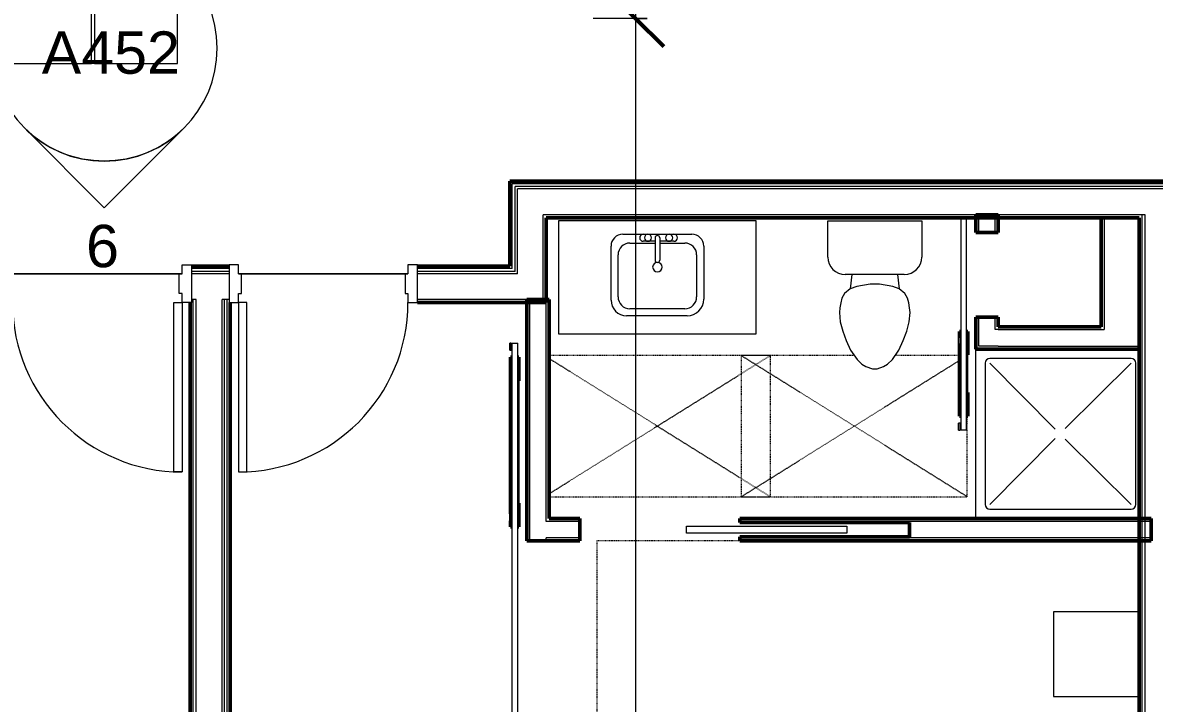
# Model space of a CAD drawing. Header units: inches. Extents: x -4217 to -1814, y 9706 to 12425.
# Drawn here: x -2754.6 to -2514.2, y 11537.4 to 11682.1 of the extents above; entities that cross this region are included whole.
import ezdxf

# ---------------------------------------------------------------- set-up
doc = ezdxf.new("R2010")
doc.units = ezdxf.units.IN
doc.header["$MEASUREMENT"] = 0
doc.linetypes.add('Dash', pattern=[0.25, 0.125, -0.125])
for name, color, linetype, lineweight in [('A-ANNO-DIMS', 211, 'Continuous', 9), ('A-ANNO-DIMS-96', 211, 'Continuous', 9), ('A-DOOR-2', 50, 'Continuous', 20), ('A-DOOR-4', 10, 'Continuous', 13), ('A-DOOR-5', 250, 'Continuous', 50), ('A-DOOR-6', 31, 'Continuous', 20), ('A-DOOR-7', 31, 'Continuous', 9), ('A-DOOR-FRAM', 31, 'Continuous', 20), ('A-FLOR', 192, 'Continuous', 13), ('A-FLOR-1', 10, 'Continuous', 13), ('A-GENM-HDLN-1', 7, 'Dash', 9), ('A-WALL', 113, 'Continuous', 13), ('A-WALL-3', 250, 'Continuous', 50), ('A-WALL-4', 10, 'Continuous', 13), ('G-ANNO-SYMB-2', 111, 'Continuous', 9), ('I-FURN-1', 7, 'Continuous', 9), ('I-FURN-HDLN-1', 7, 'Dash', 9), ('I-WALL-3', 2, 'Continuous', 50), ('P-SANR-FIXT-2', 7, 'Continuous', 9), ('Q-CASE-3', 7, 'Continuous', 9)]:
    doc.layers.add(name, color=color, linetype=linetype, lineweight=lineweight)
doc.styles.add('Arial_1', font='arial.ttf', dxfattribs={"height": 9})
doc.styles.add('Century Gothic', font='ufonts.com_century-gothic.ttf', dxfattribs={"height": 9})
doc.dimstyles.new('OD__1_8__Tol__', dxfattribs={"dimscale": 12, "dimtxt": 9.397514, "dimasz": 1, "dimexe": 0.75, "dimexo": 0.5, "dimgap": 0.125, "dimtad": 1, "dimdec": 3, "dimrnd": 0.125, "dimzin": 3, "dimdsep": 46, "dimlunit": 4, "dimtxsty": 'Century Gothic', "dimblk1": 'OBLIQUE', "dimblk2": 'OBLIQUE', "dimsah": 1, "dimcen": 0.09, "dimdle": 0.75, "dimazin": 0, "dimtfac": 1, "dimtdec": 4, "dimtix": 1, "dimtmove": 0, "dimatfit": 3, "dimfxl": 1, "dimtvp": 1, "dimtfill": 1, "dimfrac": 2, "dimtolj": 1, "dimtzin": 0, "dimarcsym": 2})

# ---------------------------------------------------------------- blocks, each defined once
blk = doc.blocks.new('DIMBLOCK10-FLOOR PLAN - 2ND FLOOR')
at = {"layer": 'A-ANNO-DIMS-96'}
for p, q in [((-2624.39, 12133.59), (-2624.39, 11682.99)), ((-2621.9, 12124.59), (-2633.39, 12124.59)), ((-2624.39, 12124.59), (-2621.9, 12124.59)), ((-2621.9, 11682.99), (-2633.39, 11682.99)), ((-2624.39, 11682.99), (-2621.9, 11682.99))]:
    blk.add_line(p, q, dxfattribs=at)
at = {"layer": 'A-ANNO-DIMS-96', "lineweight": 50}
for p, q in [((-2624.39, 12124.59), (-2630.39, 12130.59)), ((-2624.39, 12124.59), (-2618.39, 12118.59)), ((-2624.39, 11682.99), (-2630.39, 11688.99)), ((-2624.39, 11682.99), (-2618.39, 11676.99))]:
    blk.add_line(p, q, dxfattribs=at)
at = {"layer": 'A-ANNO-DIMS-96', "color": 0, "insert": (-2637.42, 11873.06), "char_height": 9, "width": 73.7481, "attachment_point": 1, "rotation": 90, "line_spacing_factor": 0.984502, "style": 'Century Gothic', "bg_fill": 3, "box_fill_scale": 1.25, "bg_fill_color": 256, "bg_fill_true_color": 13158600, "bg_fill_transparency": 0}
blk.add_mtext('36\' - 9 5/8"', dxfattribs=at)
blk = doc.blocks.new('_Oblique')
at = {"color": 0, "linetype": 'ByBlock', "lineweight": -2}
blk.add_line((-0.5, -0.5), (0.5, 0.5), dxfattribs=at)
blk = doc.blocks.new('DIMBLOCK11-FLOOR PLAN - 2ND FLOOR')
at = {"layer": 'A-ANNO-DIMS-96', "lineweight": 50}
for p, q in [((-2624.39, 11682.99), (-2630.39, 11688.99)), ((-2624.39, 11682.99), (-2618.39, 11676.99)), ((-2624.39, 11241.39), (-2630.39, 11247.39)), ((-2624.39, 11241.39), (-2618.39, 11235.39))]:
    blk.add_line(p, q, dxfattribs=at)
at = {"layer": 'A-ANNO-DIMS-96'}
for p, q in [((-2621.9, 11682.99), (-2633.39, 11682.99)), ((-2624.39, 11682.99), (-2624.39, 11232.39)), ((-2624.39, 11682.99), (-2621.9, 11682.99)), ((-2621.9, 11241.39), (-2633.39, 11241.39)), ((-2624.39, 11241.39), (-2621.9, 11241.39))]:
    blk.add_line(p, q, dxfattribs=at)
at = {"layer": 'A-ANNO-DIMS-96', "color": 0, "insert": (-2637.42, 11431.46), "char_height": 9, "width": 73.7481, "attachment_point": 1, "rotation": 90, "line_spacing_factor": 0.984502, "style": 'Century Gothic', "bg_fill": 3, "box_fill_scale": 1.25, "bg_fill_color": 256, "bg_fill_true_color": 13158600, "bg_fill_transparency": 0}
blk.add_mtext('36\' - 9 5/8"', dxfattribs=at)

msp = doc.modelspace()

# ---------------------------------------------------------------- linework, layer by layer
at = {"layer": 'A-DOOR-2'}
for p, q in [((-2613.53393, 11573.6081), (-2613.53393, 11575.1081)), ((-2613.53393, 11575.1081), (-2579.53393, 11575.1081)), ((-2579.53393, 11573.6081), (-2613.53393, 11573.6081)), ((-2579.53393, 11575.1081), (-2579.53393, 11573.6081))]:
    msp.add_line(p, q, dxfattribs=at)
at = {"layer": 'A-DOOR-4'}
for p, q in [((-2555.32166, 11640.4831), (-2555.32166, 11595.4831)), ((-2555.32166, 11640.4831), (-2554.69666, 11640.4831)), ((-2554.69666, 11640.4831), (-2554.07166, 11640.4831)), ((-2554.07166, 11595.4831), (-2554.07166, 11640.4831)), ((-2651.09874, 11612.4831), (-2651.09874, 11613.9831)), ((-2650.77314, 11613.9831), (-2651.09874, 11613.9831)), ((-2650.77314, 11612.4831), (-2650.77314, 11613.9831)), ((-2650.67166, 11613.9831), (-2650.67166, 11532.9831)), ((-2650.67166, 11613.9831), (-2650.04666, 11613.9831)), ((-2650.04666, 11613.9831), (-2649.42166, 11613.9831)), ((-2649.42166, 11532.9831), (-2649.42166, 11613.9831)), ((-2555.74874, 11613.74912), (-2555.74874, 11615.24912)), ((-2555.74874, 11615.24912), (-2555.42314, 11615.24912)), ((-2555.42314, 11613.74912), (-2555.74874, 11613.74912)), ((-2555.42314, 11613.74912), (-2555.42314, 11615.24912)), ((-2651.09874, 11612.4831), (-2650.77314, 11612.4831)), ((-2553.82166, 11603.4831), (-2553.82166, 11611.4831)), ((-2649.17166, 11605.9831), (-2649.17166, 11579.9831)), ((-2555.74874, 11595.4831), (-2555.74874, 11596.9831)), ((-2555.42314, 11596.9831), (-2555.74874, 11596.9831)), ((-2555.42314, 11595.4831), (-2555.42314, 11596.9831)), ((-2555.74874, 11595.4831), (-2555.42314, 11595.4831)), ((-2554.69666, 11595.4831), (-2555.32166, 11595.4831)), ((-2554.07166, 11595.4831), (-2554.69666, 11595.4831)), ((-2651.09874, 11576.21707), (-2651.09874, 11577.71707)), ((-2651.09874, 11577.71707), (-2650.77314, 11577.71707)), ((-2650.77314, 11576.21707), (-2650.77314, 11577.71707)), ((-2650.77314, 11576.21707), (-2651.09874, 11576.21707))]:
    msp.add_line(p, q, dxfattribs=at)
at = {"layer": 'A-DOOR-5'}
for p, q in [((-2555.57166, 11615.24912), (-2555.57166, 11616.4831)), ((-2555.57166, 11616.4831), (-2555.32166, 11616.4831)), ((-2554.07166, 11616.4831), (-2553.82166, 11616.4831)), ((-2553.82166, 11616.4831), (-2553.82166, 11611.4831)), ((-2555.57166, 11598.4831), (-2555.57166, 11613.74912)), ((-2553.82166, 11611.4831), (-2554.07923, 11611.4831)), ((-2650.67166, 11610.9831), (-2650.92166, 11610.9831)), ((-2650.92166, 11610.9831), (-2650.92166, 11577.71707)), ((-2649.17166, 11610.9831), (-2649.42245, 11610.9831)), ((-2649.17166, 11605.9831), (-2649.17166, 11610.9831)), ((-2649.42377, 11605.9831), (-2649.17166, 11605.9831)), ((-2554.07545, 11603.4831), (-2553.82166, 11603.4831)), ((-2553.82166, 11603.4831), (-2553.82166, 11598.4831)), ((-2555.32166, 11598.4831), (-2555.57166, 11598.4831)), ((-2553.82166, 11598.4831), (-2554.07308, 11598.4831)), ((-2649.17166, 11579.9831), (-2649.42166, 11579.9831)), ((-2649.17166, 11574.9831), (-2649.17166, 11579.9831)), ((-2650.92166, 11576.21707), (-2650.92166, 11574.9831)), ((-2650.92166, 11574.9831), (-2650.67166, 11574.9831)), ((-2649.42166, 11574.9831), (-2649.17166, 11574.9831))]:
    msp.add_line(p, q, dxfattribs=at)
at = {"layer": 'A-DOOR-6'}
for p, q in [((-2722.47374, 11622.6144), (-2720.72374, 11622.6144)), ((-2722.47374, 11586.6144), (-2722.47374, 11622.6144)), ((-2720.72374, 11622.6144), (-2720.72374, 11586.6144)), ((-2706.97374, 11622.6144), (-2708.72374, 11622.6144)), ((-2708.72374, 11622.6144), (-2708.72374, 11586.6144)), ((-2706.97374, 11586.6144), (-2706.97374, 11622.6144)), ((-2720.72374, 11586.6144), (-2722.47374, 11586.6144)), ((-2708.72374, 11586.6144), (-2706.97374, 11586.6144))]:
    msp.add_line(p, q, dxfattribs=at)
at = {"layer": 'A-DOOR-7'}
for centre, start, end in [((-2720.72374, 11622.6144), 180, 270), ((-2708.72374, 11622.6144), 270, 0)]:
    msp.add_arc(centre, 36, start, end, dxfattribs=at)
at = {"layer": 'A-DOOR-FRAM'}
for p, q in [((-2720.72374, 11630.6144), (-2718.72374, 11630.6144)), ((-2720.72374, 11628.6769), (-2720.72374, 11630.6144)), ((-2718.72374, 11630.6144), (-2718.72374, 11622.6144)), ((-2708.72374, 11630.6144), (-2710.72374, 11630.6144)), ((-2710.72374, 11630.6144), (-2710.72374, 11622.6144)), ((-2708.72374, 11628.6769), (-2708.72374, 11630.6144)), ((-2670.72374, 11630.6144), (-2672.72374, 11630.6144)), ((-2672.72374, 11630.6144), (-2672.72374, 11628.6769)), ((-2670.72374, 11622.6144), (-2670.72374, 11630.6144)), ((-2721.34874, 11628.6769), (-2720.72374, 11628.6769)), ((-2721.34874, 11624.5519), (-2721.34874, 11628.6769)), ((-2708.09874, 11628.6769), (-2708.72374, 11628.6769)), ((-2708.09874, 11624.5519), (-2708.09874, 11628.6769)), ((-2672.72374, 11628.6769), (-2673.34874, 11628.6769)), ((-2673.34874, 11628.6769), (-2673.34874, 11624.5519)), ((-2720.72374, 11624.5519), (-2721.34874, 11624.5519)), ((-2720.72374, 11622.6144), (-2720.72374, 11624.5519)), ((-2708.72374, 11622.6144), (-2708.72374, 11624.5519)), ((-2708.72374, 11624.5519), (-2708.09874, 11624.5519)), ((-2673.34874, 11624.5519), (-2672.72374, 11624.5519)), ((-2672.72374, 11624.5519), (-2672.72374, 11622.6144)), ((-2718.72374, 11622.6144), (-2720.72374, 11622.6144)), ((-2710.72374, 11622.6144), (-2708.72374, 11622.6144)), ((-2672.72374, 11622.6144), (-2670.72374, 11622.6144))]:
    msp.add_line(p, q, dxfattribs=at)
at = {"layer": 'A-FLOR'}
for p, q in [((-2739.92374, 11673.3894), (-2739.92374, 11717.3644)), ((-2739.29874, 11717.3644), (-2739.29874, 11673.3894)), ((-2721.68021, 11673.3894), (-2721.68021, 11717.3644)), ((-2778.57374, 11673.3894), (-2739.92374, 11673.3894)), ((-2739.29874, 11673.3894), (-2721.68021, 11673.3894))]:
    msp.add_line(p, q, dxfattribs=at)
at = {"layer": 'A-FLOR-1'}
for p, q in [((-2720.72374, 11628.7394), (-2756.72374, 11628.7394)), ((-2756.72374, 11628.7394), (-2720.72374, 11628.7394)), ((-2672.72374, 11628.7394), (-2708.72374, 11628.7394)), ((-2708.72374, 11628.7394), (-2672.72374, 11628.7394))]:
    msp.add_line(p, q, dxfattribs=at)
at = {"layer": 'A-GENM-HDLN-1'}
for p, q in [((-2601.92374, 11611.3581), (-2553.92374, 11581.3581)), ((-2577.89438, 11611.3581), (-2601.92374, 11611.3581)), ((-2601.92374, 11611.3581), (-2601.92374, 11581.3581)), ((-2595.74874, 11581.3581), (-2595.74874, 11611.3581)), ((-2555.57166, 11611.3581), (-2569.24895, 11611.3581)), ((-2601.92374, 11581.3581), (-2555.57166, 11610.32814)), ((-2553.92374, 11581.3581), (-2553.92374, 11598.4831)), ((-2601.92374, 11581.3581), (-2553.92374, 11581.3581))]:
    msp.add_line(p, q, dxfattribs=at)
at = {"layer": 'A-WALL'}
for p, q in [((-2505.8267, 11647.8644), (-2650.59874, 11647.8644)), ((-2650.59874, 11629.8644), (-2650.59874, 11647.8644)), ((-2506.08558, 11647.2394), (-2649.97374, 11647.2394)), ((-2649.97374, 11629.2394), (-2649.97374, 11647.2394)), ((-2506.29269, 11646.7394), (-2649.47374, 11646.7394)), ((-2649.47374, 11628.7394), (-2649.47374, 11646.7394)), ((-2516.12374, 11641.2394), (-2643.97374, 11641.2394)), ((-2643.97374, 11623.2394), (-2643.97374, 11641.2394)), ((-2516.74874, 11446.5456), (-2516.74874, 11641.2394)), ((-2516.12374, 11446.5456), (-2516.12374, 11641.2394)), ((-2710.72374, 11629.8644), (-2718.72374, 11629.8644)), ((-2710.72374, 11629.2394), (-2718.72374, 11629.2394)), ((-2710.72374, 11628.7394), (-2718.72374, 11628.7394)), ((-2650.59874, 11629.8644), (-2670.72374, 11629.8644)), ((-2649.97374, 11629.2394), (-2670.72374, 11629.2394)), ((-2649.47374, 11628.7394), (-2670.72374, 11628.7394)), ((-2717.72374, 11623.2394), (-2718.72374, 11623.2394)), ((-2718.34874, 11255.6394), (-2718.34874, 11623.2394)), ((-2717.72374, 11255.6394), (-2717.72374, 11623.2394)), ((-2712.22374, 11255.6394), (-2712.22374, 11623.2394)), ((-2710.72374, 11623.2394), (-2712.22374, 11623.2394)), ((-2711.72374, 11255.6394), (-2711.72374, 11623.2394)), ((-2711.09874, 11255.6394), (-2711.09874, 11623.2394)), ((-2643.97374, 11623.2394), (-2670.72374, 11623.2394))]:
    msp.add_line(p, q, dxfattribs=at)
at = {"layer": 'A-WALL-3'}
for p, q in [((-2552.12374, 11641.24399), (-2552.12374, 11637.4831)), ((-2547.37374, 11641.24399), (-2552.12374, 11641.24399)), ((-2547.37374, 11637.4831), (-2547.37374, 11641.24399)), ((-2517.37374, 11640.61899), (-2525.49874, 11640.61899)), ((-2525.49874, 11640.61899), (-2525.49874, 11617.4831)), ((-2517.37374, 11617.4831), (-2517.37374, 11640.61899)), ((-2552.12374, 11637.4831), (-2547.37374, 11637.4831)), ((-2647.47374, 11623.25624), (-2647.47374, 11571.9831)), ((-2642.72374, 11623.25624), (-2647.47374, 11623.25624)), ((-2642.72374, 11576.7331), (-2642.72374, 11623.25624)), ((-2552.12374, 11619.4831), (-2552.12374, 11612.7331)), ((-2547.37374, 11619.4831), (-2552.12374, 11619.4831)), ((-2547.37374, 11617.4831), (-2547.37374, 11619.4831)), ((-2525.49874, 11617.4831), (-2547.37374, 11617.4831)), ((-2517.37374, 11613.3581), (-2517.37374, 11617.4831)), ((-2552.12374, 11612.7331), (-2551.49874, 11612.7331)), ((-2551.49874, 11612.7331), (-2547.37374, 11612.7331)), ((-2547.37374, 11612.7331), (-2517.37374, 11612.7331)), ((-2517.37374, 11612.7331), (-2517.37374, 11613.3581)), ((-2514.87374, 11576.7331), (-2602.2006, 11576.7331)), ((-2602.2006, 11576.7331), (-2602.2006, 11575.8581)), ((-2602.2006, 11575.8581), (-2566.2006, 11575.8581)), ((-2566.2006, 11575.8581), (-2566.2006, 11572.8581)), ((-2514.87374, 11571.9831), (-2514.87374, 11576.7331)), ((-2566.2006, 11572.8581), (-2602.2006, 11572.8581)), ((-2602.2006, 11572.8581), (-2602.2006, 11571.9831)), ((-2647.47374, 11571.9831), (-2642.72374, 11571.9831)), ((-2602.2006, 11571.9831), (-2514.87374, 11571.9831))]:
    msp.add_line(p, q, dxfattribs=at)
at = {"layer": 'A-WALL-4'}
for p, q in [((-2551.49874, 11637.4831), (-2551.49874, 11641.24399)), ((-2547.99874, 11637.4831), (-2547.99874, 11641.24399)), ((-2524.87374, 11640.61899), (-2524.87374, 11617.4831)), ((-2517.62374, 11640.61899), (-2517.62374, 11617.4831)), ((-2646.84874, 11571.9831), (-2646.84874, 11623.25624)), ((-2643.34874, 11576.1081), (-2643.34874, 11623.25624)), ((-2551.49874, 11613.3581), (-2551.49874, 11619.4831)), ((-2547.99874, 11616.8581), (-2547.99874, 11619.4831)), ((-2547.37374, 11616.8581), (-2547.99874, 11616.8581)), ((-2547.37374, 11616.8581), (-2524.87374, 11616.8581)), ((-2524.87374, 11617.4831), (-2524.87374, 11616.8581)), ((-2517.62374, 11617.4831), (-2517.62374, 11616.8581)), ((-2517.62374, 11616.8581), (-2517.62374, 11613.3581)), ((-2547.99874, 11613.3581), (-2551.49874, 11613.3581)), ((-2547.37374, 11613.3581), (-2547.99874, 11613.3581)), ((-2547.37374, 11613.3581), (-2517.62374, 11613.3581)), ((-2517.62374, 11613.3581), (-2517.37374, 11613.3581)), ((-2517.37374, 11613.3581), (-2517.62374, 11613.3581)), ((-2642.72374, 11576.1081), (-2643.34874, 11576.1081)), ((-2514.87374, 11576.1081), (-2602.2006, 11576.1081)), ((-2643.34874, 11571.9831), (-2643.34874, 11572.6081)), ((-2642.72374, 11572.6081), (-2643.34874, 11572.6081)), ((-2514.87374, 11572.6081), (-2602.2006, 11572.6081))]:
    msp.add_line(p, q, dxfattribs=at)
at = {"layer": 'G-ANNO-SYMB-2', "extrusion": (0, 0, -1)}
for p, q in [((-2737.24351, 11642.72396), (-2754.21408, 11659.69452)), ((-2720.27295, 11659.69452), (-2737.24351, 11642.72396))]:
    msp.add_line(p, q, dxfattribs=at)
at = {"layer": 'G-ANNO-SYMB-2'}
for start, end in [(0, 180), (180, 0)]:
    msp.add_arc((-2737.24351, 11676.66509), 24, start, end, dxfattribs=at)
at = {"layer": 'G-ANNO-SYMB-2', "extrusion": (0, 0, -1)}
msp.add_arc((2737.24351, 11676.66509), 24, 225, 315, dxfattribs=at)
at = {"layer": 'I-FURN-1'}
for p, q in [((-2517.59848, 11556.91493), (-2535.59848, 11556.91493)), ((-2535.59848, 11556.91493), (-2535.59848, 11538.91493)), ((-2517.59848, 11538.91493), (-2517.59848, 11556.91493)), ((-2535.59848, 11538.91493), (-2517.59848, 11538.91493))]:
    msp.add_line(p, q, dxfattribs=at)
at = {"layer": 'I-WALL-3'}
for p, q in [((-2505.61959, 11648.3644), (-2651.09874, 11648.3644)), ((-2651.09874, 11648.3644), (-2651.09874, 11630.3644)), ((-2643.34874, 11640.6144), (-2517.37374, 11640.6144)), ((-2643.34874, 11622.6144), (-2643.34874, 11640.6144)), ((-2517.37374, 11640.6144), (-2517.37374, 11446.5456)), ((-2710.72374, 11630.3644), (-2718.72374, 11630.3644)), ((-2651.09874, 11630.3644), (-2670.72374, 11630.3644)), ((-2718.97374, 11622.6144), (-2718.97374, 11354.00891)), ((-2710.47374, 11354.00432), (-2710.47374, 11622.6144)), ((-2670.72374, 11622.6144), (-2643.34874, 11622.6144))]:
    msp.add_line(p, q, dxfattribs=at)
at = {"layer": 'P-SANR-FIXT-2'}
for p, q in [((-2583.54788, 11639.99399), (-2563.59544, 11639.99399)), ((-2583.54788, 11632.26776), (-2583.54788, 11639.99399)), ((-2563.59544, 11639.99399), (-2563.59544, 11632.26776)), ((-2609.90622, 11634.61899), (-2609.90622, 11623.29615)), ((-2609.90622, 11634.61899), (-2609.90622, 11623.29615)), ((-2611.40622, 11632.74399), (-2611.40622, 11623.79615)), ((-2567.32166, 11628.54154), (-2579.82166, 11628.54154)), ((-2578.43332, 11628.54154), (-2578.78104, 11625.51776)), ((-2568.71, 11628.54154), (-2568.36228, 11625.51776)), ((-2577.4073, 11626.01776), (-2578.78104, 11625.51776)), ((-2574.57166, 11626.51776), (-2577.4073, 11626.01776)), ((-2572.57166, 11626.51776), (-2574.57166, 11626.51776)), ((-2569.73602, 11626.01776), (-2572.57166, 11626.51776)), ((-2568.36228, 11625.51776), (-2569.73602, 11626.01776)), ((-2580.53956, 11623.51776), (-2580.80751, 11622.51776)), ((-2579.9728, 11624.51776), (-2580.53956, 11623.51776)), ((-2578.78104, 11625.51776), (-2579.9728, 11624.51776)), ((-2567.17053, 11624.51776), (-2568.36228, 11625.51776)), ((-2566.60376, 11623.51776), (-2567.17053, 11624.51776)), ((-2566.33582, 11622.51776), (-2566.60376, 11623.51776)), ((-2580.98451, 11621.51396), (-2581.07166, 11620.51776)), ((-2580.80751, 11622.51776), (-2580.98451, 11621.51396)), ((-2566.15882, 11621.51396), (-2566.33582, 11622.51776)), ((-2566.07166, 11620.51776), (-2566.15882, 11621.51396)), ((-2581.07166, 11620.51776), (-2580.89735, 11618.52538)), ((-2580.89735, 11618.52538), (-2580.35941, 11616.51776)), ((-2566.78391, 11616.51776), (-2566.24597, 11618.52538)), ((-2566.24597, 11618.52538), (-2566.07166, 11620.51776)), ((-2580.35941, 11616.51776), (-2579.63147, 11614.51776)), ((-2567.51185, 11614.51776), (-2566.78391, 11616.51776)), ((-2579.63147, 11614.51776), (-2578.69886, 11612.51776)), ((-2568.44447, 11612.51776), (-2567.51185, 11614.51776)), ((-2578.69886, 11612.51776), (-2577.31143, 11610.51776)), ((-2569.8319, 11610.51776), (-2568.44447, 11612.51776)), ((-2552.12374, 11576.7331), (-2552.12374, 11612.7331)), ((-2577.31143, 11610.51776), (-2576.31143, 11609.51776)), ((-2576.31143, 11609.51776), (-2575.4454, 11609.01776)), ((-2575.4454, 11609.01776), (-2574.07166, 11608.51776)), ((-2573.07166, 11608.51776), (-2571.69792, 11609.01776)), ((-2571.69792, 11609.01776), (-2570.8319, 11609.51776)), ((-2570.8319, 11609.51776), (-2569.8319, 11610.51776)), ((-2550.12374, 11609.7331), (-2550.12374, 11579.7331)), ((-2519.12374, 11610.7331), (-2549.12374, 11610.7331)), ((-2535.25595, 11595.71701), (-2549.12374, 11609.7331)), ((-2533.11322, 11595.84163), (-2519.12374, 11609.7331)), ((-2518.12374, 11579.7331), (-2518.12374, 11609.7331)), ((-2574.07166, 11608.51776), (-2573.07166, 11608.51776)), ((-2535.23935, 11593.7304), (-2549.12374, 11579.7331)), ((-2533.15192, 11593.59048), (-2519.12374, 11579.7331)), ((-2549.12374, 11578.7331), (-2519.12374, 11578.7331))]:
    msp.add_line(p, q, dxfattribs=at)
for centre, radius, start, end in [((-2612.40622, 11634.61899), 2.5, 0, 90), ((-2612.40622, 11634.61899), 2.5, 0, 90), ((-2613.90622, 11632.74399), 2.5, 0, 90), ((-2579.82166, 11632.26776), 3.72622, 180, 270), ((-2567.32166, 11632.26776), 3.72622, 270, 0), ((-2613.90622, 11623.79615), 2.5, 270, 0), ((-2613.40622, 11623.29615), 3.5, 270, 0), ((-2613.40622, 11623.29615), 3.5, 270, 0), ((-2549.12374, 11609.7331), 1, 90, 180), ((-2519.12374, 11609.7331), 1, 0, 90), ((-2549.12374, 11579.7331), 1, 180, 270), ((-2519.12374, 11579.7331), 1, 270, 0)]:
    msp.add_arc(centre, radius, start, end, dxfattribs=at)
at = {"layer": 'Q-CASE-3'}
msp.add_line((-2598.74874, 11615.99399), (-2598.74874, 11639.99399), dxfattribs=at)

# ---------------------------------------------------------------- texts
at = {"layer": 'G-ANNO-SYMB-2', "char_height": 9, "attachment_point": 1, "style": 'Arial_1'}
for s, insert, width in [('A452', (-2750.51838, 11680.21803), 35.754), ('6', (-2741.10387, 11639.12375), 8.484)]:
    msp.add_mtext(s, dxfattribs=dict(at, insert=insert, width=width))

# ---------------------------------------------------------------- dimensions: what is measured, and where the dimension line sits
at = {"layer": 'A-ANNO-DIMS'}
dim = msp.add_linear_dim(base=(-2624.38578, 11682.9894), p1=(-2615.9005, 12124.5894), p2=(-2615.9005, 11682.9894), angle=90, dimstyle='OD__1_8__Tol__', override={"dimpost": '<>', "dimfxl": 441.6}, dxfattribs=at)
dim.commit()
dim.dimension.update_dxf_attribs({"geometry": 'DIMBLOCK10-FLOOR PLAN - 2ND FLOOR', "text_midpoint": (-2631.1108, 11903.7894)})

# ---------------------------------------------------------------- next in the draw order: dimensions: what is measured, and where the dimension line sits
dim = msp.add_linear_dim(base=(-2624.38578, 11241.3894), p1=(-2615.9005, 11682.9894), p2=(-2615.9005, 11241.3894), angle=90, dimstyle='OD__1_8__Tol__', override={"dimpost": '<>', "dimfxl": 441.6}, dxfattribs=at)
dim.commit()
dim.dimension.update_dxf_attribs({"geometry": 'DIMBLOCK11-FLOOR PLAN - 2ND FLOOR', "text_midpoint": (-2631.1108, 11462.1894)})

# ---------------------------------------------------------------- next in the draw order: linework, layer by layer
at = {"layer": 'A-GENM-HDLN-1'}
for p, q in [((-2642.72374, 11581.99872), (-2595.74874, 11611.3581)), ((-2595.74874, 11611.3581), (-2642.72374, 11611.3581)), ((-2642.72374, 11610.71747), (-2595.74874, 11581.3581)), ((-2642.72374, 11581.3581), (-2595.74874, 11581.3581))]:
    msp.add_line(p, q, dxfattribs=at)
at = {"layer": 'A-WALL-3'}
for p, q in [((-2636.2006, 11576.7331), (-2642.72374, 11576.7331)), ((-2636.2006, 11571.9831), (-2636.2006, 11576.7331)), ((-2642.72374, 11571.9831), (-2636.2006, 11571.9831))]:
    msp.add_line(p, q, dxfattribs=at)
at = {"layer": 'A-WALL-4'}
for p, q in [((-2636.2006, 11576.1081), (-2642.72374, 11576.1081)), ((-2636.2006, 11572.6081), (-2642.72374, 11572.6081))]:
    msp.add_line(p, q, dxfattribs=at)
at = {"layer": 'I-FURN-HDLN-1'}
for p, q in [((-2632.59848, 11571.9831), (-2632.59848, 11451.9831)), ((-2602.2006, 11571.9831), (-2632.59848, 11571.9831))]:
    msp.add_line(p, q, dxfattribs=at)
at = {"layer": 'P-SANR-FIXT-2'}
for p, q in [((-2627.09126, 11637.11899), (-2612.40622, 11637.11899)), ((-2627.09126, 11637.11899), (-2612.40622, 11637.11899)), ((-2622.74874, 11637.11899), (-2616.24874, 11637.11899)), ((-2620.24874, 11635.61899), (-2622.74874, 11635.61899)), ((-2620.24874, 11636.35518), (-2620.24874, 11631.61683)), ((-2619.24874, 11636.35518), (-2619.24874, 11631.61683)), ((-2616.24874, 11635.61899), (-2619.24874, 11635.61899)), ((-2629.59126, 11623.11702), (-2629.59126, 11634.61899)), ((-2629.59126, 11623.11702), (-2629.59126, 11634.61899)), ((-2625.59126, 11635.24399), (-2620.24874, 11635.24399)), ((-2619.24874, 11635.24399), (-2613.90622, 11635.24399)), ((-2628.09126, 11623.79615), (-2628.09126, 11632.74399)), ((-2613.90622, 11621.29615), (-2625.59126, 11621.29615)), ((-2613.40622, 11619.79615), (-2626.27039, 11619.79615)), ((-2613.40622, 11619.79615), (-2626.27039, 11619.79615))]:
    msp.add_line(p, q, dxfattribs=at)
for centre, radius, start, end in [((-2627.09126, 11634.61899), 2.5, 90, 180), ((-2627.09126, 11634.61899), 2.5, 90, 180), ((-2622.74874, 11636.36899), 0.75, 90, 270), ((-2621.74874, 11636.36899), 0.75, 0, 180), ((-2621.74874, 11636.36899), 0.75, 180, 0), ((-2619.74874, 11636.35518), 0.5, 0, 180), ((-2617.24874, 11636.36899), 0.75, 0, 180), ((-2617.24874, 11636.36899), 0.75, 180, 0), ((-2616.24874, 11636.36899), 0.75, 270, 90), ((-2625.59126, 11632.74399), 2.5, 90, 180), ((-2619.74874, 11630.15165), 1, 0, 180), ((-2619.74874, 11631.61683), 0.5, 180, 0), ((-2619.74874, 11630.15165), 1, 180, 0), ((-2625.59126, 11623.79615), 2.5, 180, 270), ((-2626.27039, 11623.11702), 3.32087, 180, 270), ((-2626.27039, 11623.11702), 3.32087, 180, 270)]:
    msp.add_arc(centre, radius, start, end, dxfattribs=at)
at = {"layer": 'Q-CASE-3'}
for p, q in [((-2598.74874, 11639.99399), (-2640.74874, 11639.99399)), ((-2640.74874, 11639.99399), (-2640.74874, 11615.99399)), ((-2640.74874, 11615.99399), (-2598.74874, 11615.99399))]:
    msp.add_line(p, q, dxfattribs=at)

doc.saveas('drawing.dxf')
